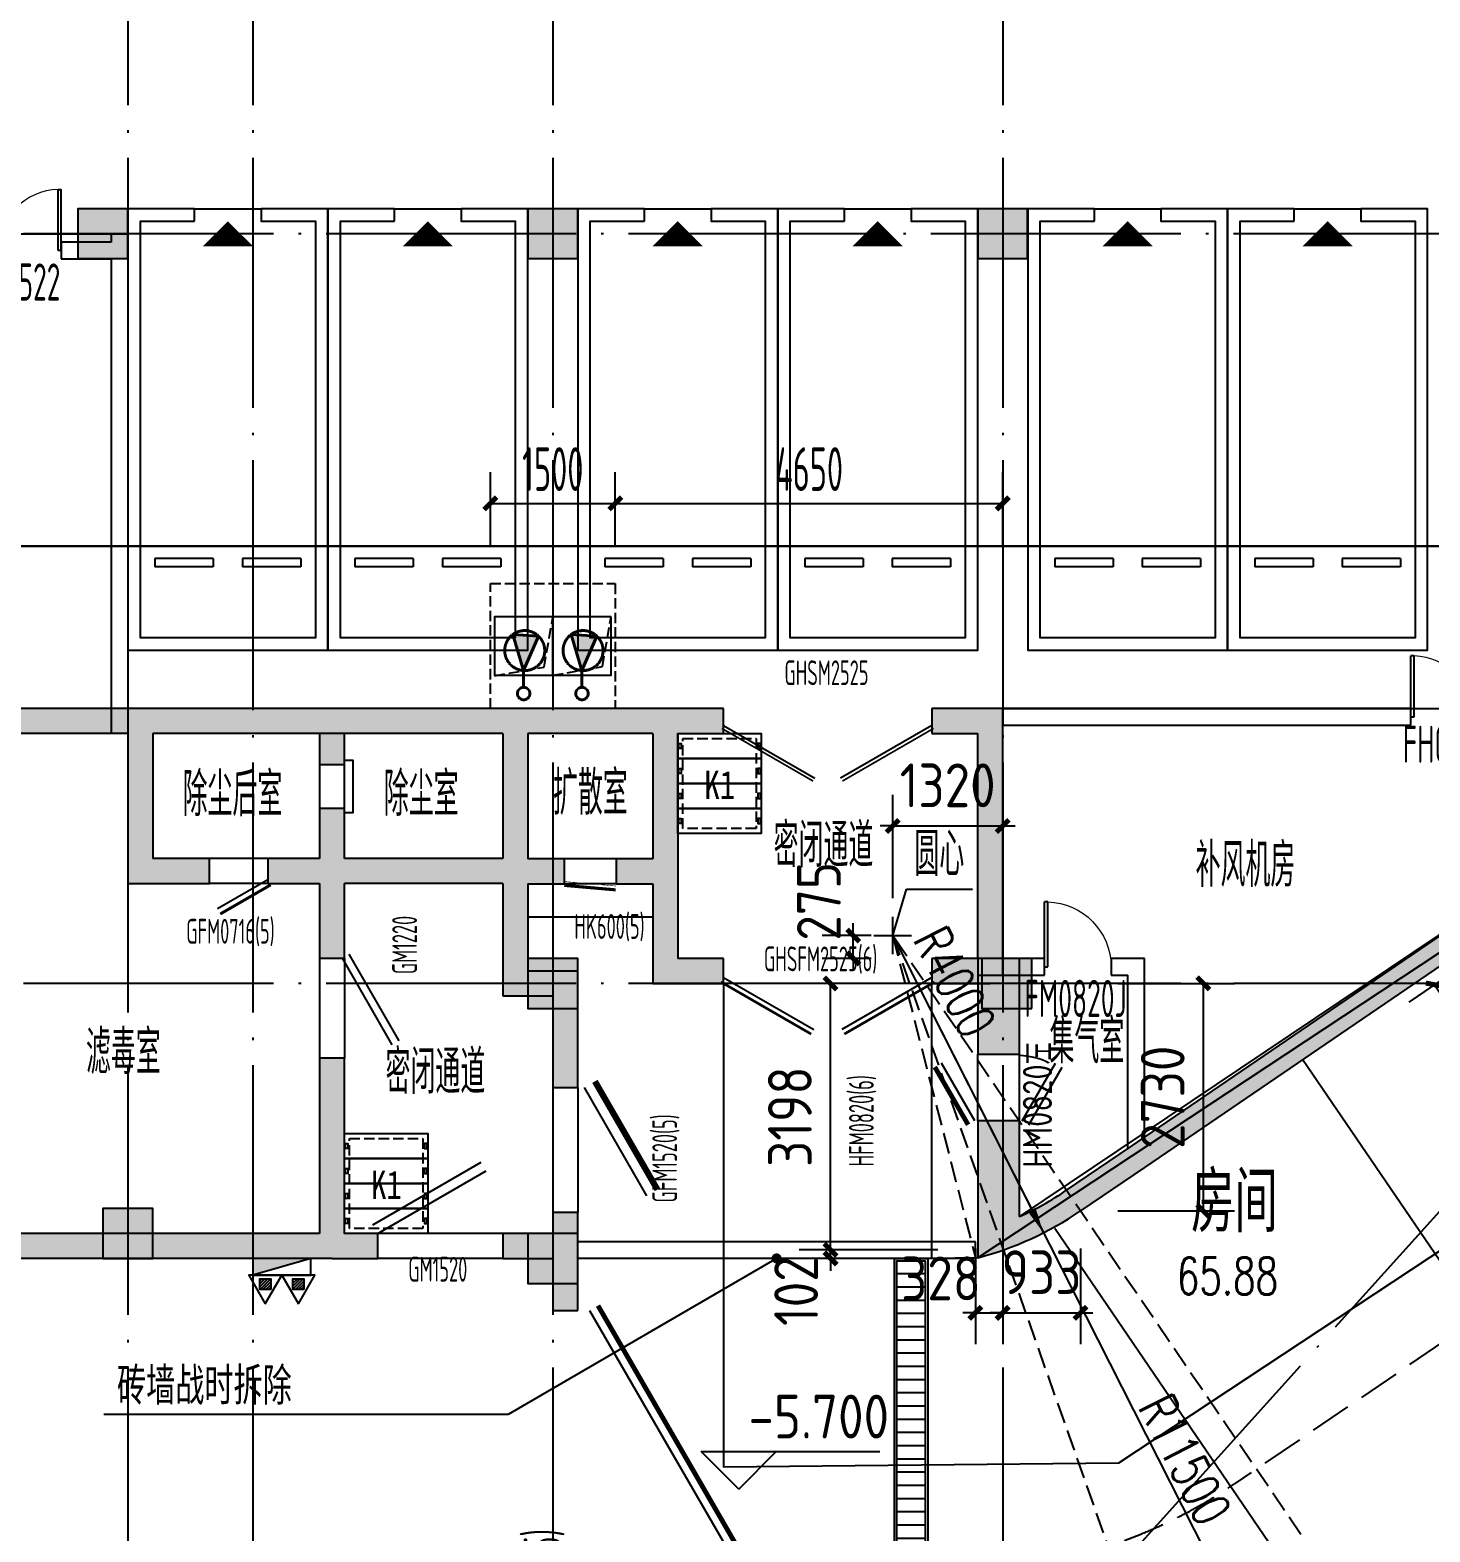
# Model space of a CAD drawing. Extents: x -473190 to 2138458, y -81875 to 2633646.
# Drawn here: x 101978 to 118781, y 88977 to 107005 of the extents above; entities that cross this region are included whole.
import ezdxf

# ---------------------------------------------------------------- set-up
doc = ezdxf.new("R2010")
doc.units = 0
doc.header["$LTSCALE"] = 1000
for name, pattern in [('__DASH', [0.35, 0.25, -0.1]), ('DASH', [0.35, 0.25, -0.1]), ('DOTE', [2.42, 2, -0.2, 0.02, -0.2]), ('排水', [1.1, 1, -0.1])]:
    doc.linetypes.add(name, pattern=pattern)
for name, color, linetype in [('00-停车位', 67, 'Continuous'), ('03小品', 2, 'Continuous'), ('A-COLUMN', 2, 'Continuous'), ('A-ROOM_NAME', 23, 'Continuous'), ('A-WALL', 2, 'Continuous'), ('DIM_ELEV', 3, 'Continuous'), ('DIM_LEAD', 3, 'Continuous'), ('DOOR_FIRE', 4, 'Continuous'), ('DOOR_FIRE_TEXT', 7, 'Continuous'), ('DOTE', 1, 'DOTE'), ('PUB_DIM', 3, 'Continuous'), ('PUB_HATCH', 8, 'Continuous'), ('PUB_TEXT', 7, 'Continuous'), ('RF-JSK', 9, 'Continuous'), ('RF-M', 4, 'Continuous'), ('RF-MBH', 11, 'Continuous'), ('RF-QT', 30, 'Continuous'), ('SPACE', 7, 'Continuous'), ('W-EQUIP_消火栓', 7, 'Continuous'), ('W-EQUIP_灭火器', 7, 'Continuous'), ('WINDOW', 4, 'Continuous'), ('排水', 4, 'Continuous'), ('索引线', 252, 'Continuous'), ('集水坑', 4, 'Continuous'), ('雨棚投影', 147, 'Continuous')]:
    doc.layers.add(name, color=color, linetype=linetype)
doc.layers.add('GPS-污水', color=2, linetype='排水', lineweight=40)
doc.layers.add('RF-WZ', color=110, linetype='Continuous', lineweight=0)
doc.styles.add('8B2_02', font='tssdeng.shx', dxfattribs={"width": 0.6, "bigfont": 'TSSDCHN.shx'})
doc.styles.add('_TCH_DIM', font='SIMPLEX', dxfattribs={"bigfont": 'GBCBIG'})
doc.styles.add('_TCH_DIM_T3', font='tssdeng.shx', dxfattribs={"width": 0.564706, "bigfont": '@@@tssdchn.shx'})
doc.styles.add('_TCH_SPACE', font='SIMPLEX', dxfattribs={"height": 5, "bigfont": 'GBCBIG'})
doc.styles.add('_TCH_WINDOW', font='tssdeng.shx', dxfattribs={"width": 0.8, "height": 3.5, "bigfont": 'tssdchn.shx'})
doc.styles.get("Standard").update_dxf_attribs({"font": 'gbenor.shx', "bigfont": 'gbcbig.shx'})
doc.styles.add('STANDARD_T3', font='gbenor.shx', dxfattribs={"bigfont": 'gbcbig.shx'})
doc.styles.add('TYDG_01', font='', dxfattribs={"width": 0.8})
doc.styles.add('黑体', font='simhei.ttf', dxfattribs={"width": 0.65})
doc.styles.get('TYDG_01').set_extended_font_data('SimSun')
doc.dimstyles.new('_TCH_ARCH&&150', dxfattribs={"dimtxt": 525, "dimasz": 150, "dimexe": 375, "dimexo": 450, "dimgap": 150, "dimtad": 1, "dimdec": 0, "dimzin": 0, "dimdsep": 46, "dimtxsty": '_TCH_DIM_T3', "dimblk": 'ARCHTICK', "dimcen": 0.09, "dimclrt": 7, "dimazin": 2, "dimtfac": 1, "dimtdec": 0, "dimtix": 1, "dimtmove": 2, "dimatfit": 3, "dimfxl": 0, "dimtolj": 1, "dimtzin": 0, "dimarcsym": 0})
doc.dimstyles.new('STANDARD&&150', dxfattribs={"dimtxt": 525, "dimasz": 150, "dimexe": 375, "dimexo": 450, "dimgap": 225, "dimtad": 1, "dimdec": 0, "dimzin": 0, "dimdsep": 46, "dimtxsty": 'STANDARD_T3', "dimblk": 'ARCHTICK', "dimcen": 0.09, "dimadec": 0, "dimazin": 0, "dimtfac": 1, "dimtdec": 0, "dimtix": 1, "dimtmove": 2, "dimatfit": 3, "dimfxl": 0, "dimtolj": 1, "dimtzin": 0, "dimarcsym": 0})

# ---------------------------------------------------------------- blocks, each defined once
blk = doc.blocks.new('车位2400x5300')
at = {"layer": '00-停车位', "color": 251}
for p, q in [((-875, -1000), (-175, -1000)), ((-875, -1100), (-875, -1000)), ((-175, -1100), (-175, -1000)), ((175, -1000), (875, -1000)), ((175, -1100), (175, -1000)), ((875, -1100), (875, -1000)), ((-875, -1100), (-175, -1100)), ((175, -1100), (875, -1100)), ((400, -5300), (-400, -5300))]:
    blk.add_line(p, q, dxfattribs=at)
blk.add_lwpolyline([(400, -5150), (400, -5300), (1200, -5300), (1200, 0), (-1200, 0), (-1200, -5300), (-400, -5300), (-400, -5150), (-1050, -5150), (-1050, -150), (1050, -150), (1050, -5150), (400, -5150)], dxfattribs=at)
blk.add_lwpolyline([(0, -5150, 0, 600, 0), (0, -4850, 600, 600, 0)], format="xyseb", dxfattribs=at)
blk = doc.blocks.new('$SB01_1')
h = blk.add_hatch(color=256)
h.dxf.hatch_style = 1
h.paths.add_polyline_path([(-0.381, -0.323), (0.5, 0), (-0.381, 0.323)])
h.paths.add_polyline_path([(0, 0), (0.002, 0), (0.002, 0.001), (0, 0.001)], flags=24)
h.paths.add_polyline_path([(0, -0.002), (0.003, -0.002), (0.003, -0.001), (0, -0.001)], flags=24)
h.paths.add_polyline_path([(0, -0.003), (0.003, -0.003), (0.003, -0.002), (0, -0.002)], flags=24)
for p, q in [((0.5, 0), (-0.381, 0.323)), ((-0.381, 0.323), (-0.381, -0.323)), ((0.5, 0), (-0.381, -0.323))]:
    blk.add_line(p, q)
blk.add_circle((0, 0), 0.5)
at = {"flags": 1}
for tag, p in [('UNIT', (0, 0)), ('SPEC', (0, -0.002)), ('WHAT', (0, -0.003))]:
    blk.add_attdef(tag, p, '', height=0.001, dxfattribs=at)
blk = doc.blocks.new('人防集水坑')
at = {"layer": 'GPS-污水', "linetype": '排水'}
for p, q in [((307486, 701151), (307284, 701151)), ((307486, 700451), (307284, 700451))]:
    blk.add_line(p, q, dxfattribs=at)
for centre in [(307561, 701151), (307561, 700451)]:
    blk.add_circle(centre, 75, dxfattribs=at)
at = {"layer": '集水坑', "linetype": 'DASH', "ltscale": 0.5}
blk.add_lwpolyline([(306241, 700051), (306241, 701551), (307741, 701551), (307741, 700051)], close=True, dxfattribs=at)
at = {"layer": '集水坑', "linetype": 'Continuous', "ltscale": 0.5}
for points in [[(306641, 701501), (306641, 700801), (307341, 700801), (307341, 701501)], [(306641, 700801), (306641, 700101), (307341, 700101), (307341, 700801)]]:
    blk.add_lwpolyline(points, close=True, dxfattribs=at)
at = {"layer": '集水坑', "linetype": 'DASH', "ltscale": 0.5}
for points in [[(307341, 700801), (307237, 701397), (306641, 701501)], [(307347, 700101), (307243, 700697), (306647, 700801)]]:
    blk.add_lwpolyline(points, dxfattribs=at)
at = {"layer": 'GPS-污水', "linetype": '排水', "xscale": -480.0000000000002, "yscale": 480.0000000000002, "zscale": 480.0000000000002, "rotation": 176.2535374729293}
for p in [(307045, 701164, 0), (307045, 700464, 0)]:
    blk.add_blockref('$SB01_1', p, dxfattribs=at)
blk = doc.blocks.new('_ArchTick')
at = {"color": 0, "linetype": 'ByBlock', "const_width": 0.4}
blk.add_lwpolyline([(-0.5, -0.5), (0.5, 0.5)], dxfattribs=at)
blk = doc.blocks.new('*D5265')
at = {"layer": 'Defpoints', "color": 0, "transparency": 16777216}
for p in [(198484, -85906), (196984, -86868), (198484, -86868)]:
    blk.add_point(p, dxfattribs=at)
at = {"layer": 'PUB_DIM', "color": 0, "lineweight": -2, "transparency": 16777216}
for p, q in [((196984, -86418), (196984, -85531)), ((198484, -86418), (198484, -85531)), ((196984, -85906), (198484, -85906))]:
    blk.add_line(p, q, dxfattribs=at)
at = {"layer": 'PUB_DIM', "color": 0, "lineweight": -2, "transparency": 16777216, "xscale": 150, "yscale": 150, "zscale": 150, "rotation": 180}
blk.add_blockref('_ArchTick', (196984, -85906), dxfattribs=at)
at = {"layer": 'PUB_DIM', "color": 0, "lineweight": -2, "transparency": 16777216, "xscale": 150, "yscale": 150, "zscale": 150}
blk.add_blockref('_ArchTick', (198484, -85906), dxfattribs=at)
at = {"layer": 'PUB_DIM', "color": 7, "transparency": 16777216, "insert": (197734, -85494), "char_height": 525, "attachment_point": 5, "style": '_TCH_DIM_T3'}
blk.add_mtext('\\A1;1500', dxfattribs=at)
blk = doc.blocks.new('*D5266')
at = {"layer": 'Defpoints', "color": 0, "transparency": 16777216}
for p in [(203134, -85906), (198484, -86868), (203134, -86868)]:
    blk.add_point(p, dxfattribs=at)
at = {"layer": 'PUB_DIM', "color": 0, "lineweight": -2, "transparency": 16777216}
for p, q in [((198484, -86418), (198484, -85531)), ((203134, -86418), (203134, -85531)), ((198484, -85906), (203134, -85906))]:
    blk.add_line(p, q, dxfattribs=at)
at = {"layer": 'PUB_DIM', "color": 0, "lineweight": -2, "transparency": 16777216, "xscale": 150, "yscale": 150, "zscale": 150, "rotation": 180}
blk.add_blockref('_ArchTick', (198484, -85906), dxfattribs=at)
at = {"layer": 'PUB_DIM', "color": 0, "lineweight": -2, "transparency": 16777216, "xscale": 150, "yscale": 150, "zscale": 150}
blk.add_blockref('_ArchTick', (203134, -85906), dxfattribs=at)
at = {"layer": 'PUB_DIM', "color": 7, "transparency": 16777216, "insert": (200809, -85494), "char_height": 525, "attachment_point": 5, "style": '_TCH_DIM_T3'}
blk.add_mtext('\\A1;4650', dxfattribs=at)
blk = doc.blocks.new('A$C4F5A101F')
at = {"layer": 'DOTE', "color": 16, "linetype": 'DOTE', "ltscale": 1.5}
for p, q in [((-99489.7, 16373.7), (-99489.7, -213765.2)), ((-88989.7, 16373.7), (-88989.7, -213765.2)), ((-39660.8, -53507.4), (-180399, -53507.4)), ((-39660.8, -62507.4), (-168489.7, -62507.4))]:
    blk.add_line(p, q, dxfattribs=at)
at = {"layer": 'DOTE', "color": 127, "linetype": 'DOTE', "ltscale": 1.5}
for p, q in [((-97989.7, 16373.7), (-97989.7, -213765.2)), ((-94389.7, 16373.7), (-94389.7, -213765.2)), ((-204013.3, -198812), (-71274.2, -51390.3))]:
    blk.add_line(p, q, dxfattribs=at)
blk = doc.blocks.new('A$C2EE74A0F')
for p, q in [((-27507, -27824), (-31731, -21627)), ((-30481, -29852), (-34705, -23655))]:
    blk.add_line(p, q)
at = {"layer": '雨棚投影', "linetype": 'DASH', "lineweight": -3, "ltscale": 2}
blk.add_lwpolyline([(1781, -3324), (-32547, -26721, -0.150689), (-35926, -27764), (-40729, -27764)], format="xyb", dxfattribs=at)
blk = doc.blocks.new('$TwtSys$00000434')
for p, q in [((-0.5, 0.5), (-0.5, -0.5)), ((-0.5, -0.5), (0.5, 0.5)), ((0.5, 0.5), (-0.5, 0.5)), ((0.5, -0.5), (0.5, 0.5)), ((-0.5, -0.5), (0.5, -0.5))]:
    blk.add_line(p, q)
blk.add_solid([(0.5, -0.5), (0.5, 0.5), (-0.5, -0.5)])
blk = doc.blocks.new('$TwtSys$00000546')
h = blk.add_hatch()
h.set_pattern_fill('ANSI31', color=256, scale=200, style=0)
h.set_pattern_definition([(45, (-38543.802, -6670.83), (-17.67767, 17.67767), [])])
h.paths.add_polyline_path([(-65, 174), (65, 174), (65, 44), (-65, 44)])
for points in [[(0, 344), (-198, 0), (198, 0)], [(-65, 174), (65, 174), (65, 44), (-65, 44)]]:
    blk.add_lwpolyline(points, close=True)
blk = doc.blocks.new('RFJSK1')
at = {"layer": 'RF-JSK'}
for p, q in [((220418, 104411), (220418, 104351)), ((221398, 104411), (221398, 104351)), ((220418, 104111), (220418, 104051)), ((221398, 104111), (221398, 104051)), ((220418, 103811), (220418, 103751)), ((221398, 103811), (221398, 103751)), ((220418, 103511), (220418, 103451)), ((221398, 103511), (221398, 103451))]:
    blk.add_line(p, q, dxfattribs=at)
for points in [[(220408, 104531), (221408, 104531), (221408, 103331), (220408, 103331), (220408, 104531)], [(220408, 104411), (220408, 104531), (221408, 104531), (221408, 104411)], [(220408, 104411), (220448, 104411), (220448, 104351), (220408, 104351)], [(221408, 104411), (221368, 104411), (221368, 104351), (221408, 104351)], [(221408, 104351), (221408, 104231), (220408, 104231), (220408, 104351)], [(220408, 104111), (220408, 104231), (221408, 104231), (221408, 104111)], [(220408, 104111), (220448, 104111), (220448, 104051), (220408, 104051)], [(221408, 104051), (221408, 103931), (220408, 103931), (220408, 104051)], [(221408, 104111), (221368, 104111), (221368, 104051), (221408, 104051)], [(220408, 103811), (220408, 103931), (221408, 103931), (221408, 103811)], [(220408, 103811), (220448, 103811), (220448, 103751), (220408, 103751)], [(221408, 103751), (221408, 103631), (220408, 103631), (220408, 103751)], [(221408, 103811), (221368, 103811), (221368, 103751), (221408, 103751)], [(220408, 103511), (220408, 103631), (221408, 103631), (221408, 103511)], [(220408, 103511), (220448, 103511), (220448, 103451), (220408, 103451)], [(221408, 103511), (221368, 103511), (221368, 103451), (221408, 103451)], [(221408, 103451), (221408, 103331), (220408, 103331), (220408, 103451)]]:
    blk.add_lwpolyline(points, dxfattribs=at)
at = {"layer": 'RF-JSK', "linetype": '__DASH', "ltscale": 0.5}
blk.add_lwpolyline([(220468, 104471), (221348, 104471), (221348, 103391), (220468, 103391)], close=True, dxfattribs=at)
at = {"layer": 'RF-JSK', "color": 110, "style": 'TYDG_01', "width": 0.8}
blk.add_text('K1', height=339.9, dxfattribs=at).set_placement((220727, 103744))
blk = doc.blocks.new('$DorLib2D$00000179')
at = {"color": 0}
for p, q in [((-0.54, 0.169), (0.326, 0.669)), ((-0.5, 0.1), (0.366, 0.6))]:
    blk.add_line(p, q, dxfattribs=at)
blk = doc.blocks.new('$DorLib2D$00000191')
at = {"color": 0}
blk.add_line((-0.5, 0.15), (0.366, 0.65), dxfattribs=at)
at = {"color": 0, "const_width": 0.05}
blk.add_lwpolyline([(-0.55, 0.237), (0.316, 0.737)], dxfattribs=at)
blk = doc.blocks.new('$DorLib2D$00000249')
at = {"color": 0}
for points, const_width in [([(-0.504, 0.274), (0.492, 0.361)], 0.06), ([(0.207, 0.262), (0.496, 0.287)], 0.01), ([(-0.5, 0.2), (-0.254, 0.221)], 0.01), ([(-0.156, 0.23), (0.13, 0.255)], 0.01)]:
    blk.add_lwpolyline(points, dxfattribs=dict(at, const_width=const_width))
blk = doc.blocks.new('$DorLib2D$00000002')
for p, q in [((-0.5, 0), (-0.5, 0.4875)), ((-0.475, 0.4875), (-0.5, 0.4875)), ((-0.475, 0), (-0.475, 0.4875)), ((0.475, 0), (0.475, 0.4875)), ((0.475, 0.4875), (0.5, 0.4875)), ((0.5, 0), (0.5, 0.4875)), ((-0.5, 0), (-0.475, 0)), ((0.5, 0), (0.475, 0))]:
    blk.add_line(p, q)
at = {"lineweight": 13}
for centre, start, end in [((-0.4875, 0), 0, 88.53072), ((0.4875, 0), 91.46928, 180)]:
    blk.add_arc(centre, 0.4875, start, end, dxfattribs=at)
blk = doc.blocks.new('$DorLib2D$00000001')
for p, q in [((0.45, 0.975), (0.5, 0.975)), ((0.45, 0), (0.45, 0.975)), ((0.5, 0), (0.5, 0.975)), ((0.5, 0), (0.45, 0))]:
    blk.add_line(p, q)
at = {"lineweight": 13}
blk.add_arc((0.475, 0), 0.975, 91.4693, 180, dxfattribs=at)
blk = doc.blocks.new('$DorLib2D$00000212')
at = {"color": 0}
for p, q in [((-0.5, 0.0417), (-0.067, 0.2917)), ((0.5, 0.0417), (0.067, 0.2917))]:
    blk.add_line(p, q, dxfattribs=at)
at = {"color": 0, "const_width": 0.00833}
for points in [[(-0.5083, 0.0561), (-0.0753, 0.3061)], [(0.5083, 0.0561), (0.0753, 0.3061)]]:
    blk.add_lwpolyline(points, dxfattribs=at)
blk = doc.blocks.new('$DorLib2D$00000207')
at = {"color": 0}
for p, q in [((-0.5, 0.0313), (-0.067, 0.2813)), ((0.5, 0.0313), (0.067, 0.2813))]:
    blk.add_line(p, q, dxfattribs=at)
at = {"color": 0, "const_width": 0.0125}
for points in [[(-0.5125, 0.0529), (-0.0795, 0.3029)], [(0.5125, 0.0529), (0.0795, 0.3029)]]:
    blk.add_lwpolyline(points, dxfattribs=at)
blk = doc.blocks.new('$DorLib2D$00000209')
at = {"color": 0}
for p, q in [((-0.5, 0.0208), (-0.0618, 0.2739)), ((0.5, 0.0208), (0.0618, 0.2739))]:
    blk.add_line(p, q, dxfattribs=at)
at = {"color": 0, "const_width": 0.00833}
for points in [[(-0.5083, 0.0353), (-0.0701, 0.2883)], [(0.5083, 0.0353), (0.0701, 0.2883)]]:
    blk.add_lwpolyline(points, dxfattribs=at)
blk = doc.blocks.new('$DorLib2D$00000196')
at = {"color": 0}
for p, q in [((-0.5, 0.357), (0.366, 0.857)), ((-0.5, -0.357), (0.366, -0.857)), ((-0.557, -0.456), (0.309, -0.956))]:
    blk.add_line(p, q, dxfattribs=at)
at = {"color": 0, "const_width": 0.0714}
blk.add_lwpolyline([(-0.557, 0.456), (0.309, 0.956)], dxfattribs=at)
blk = doc.blocks.new('rfk')
at = {"layer": 'PUB_HATCH'}
for points in [[(514898.2, -719660.2), (514898.2, -719460.2), (512048.2, -719460.2), (511948.2, -719612.7), (512048.2, -719760.2), (514748.2, -719760.2)], [(519398.2, -719660.2), (519398.2, -719460.2), (514898.2, -719460.2), (514898.2, -719660.2), (515048.2, -719760.2), (519248.2, -719760.2)], [(521198.2, -719660.2), (521198.2, -719460.2), (519398.2, -719460.2), (519398.2, -719660.2), (519548.2, -719760.2), (521048.2, -719760.2)], [(521348.2, -719760.2), (521898.2, -719760.2), (521898.2, -719460.2), (521198.2, -719460.2), (521198.2, -719660.2)], [(525248.2, -719460.2), (524398.2, -719460.2), (524398.2, -719760.2), (524948.2, -719760.2)], [(525098.2, -722560.2), (525248.2, -722460.2), (525248.2, -719460.2), (524948.2, -719760.2), (524948.2, -722460.2)], [(514898.2, -719660.2), (514748.2, -719760.2), (514748.2, -721560.2), (515048.2, -721260.2), (515048.2, -719760.2)], [(519398.2, -719660.2), (519248.2, -719760.2), (519248.2, -721260.2), (519398.2, -721411.5), (519548.2, -721262.7), (519548.2, -719760.2)], [(521198.2, -719660.2), (521048.2, -719760.2), (521048.2, -721262.7), (521148.2, -721412.7), (521348.2, -721412.7), (521348.2, -719760.2)], [(517048.2, -719760.2), (517048.2, -720130.2), (517348.2, -720130.2), (517348.2, -719760.2)], [(517348.2, -721260.2), (517348.2, -720660.2), (517048.2, -720660.2), (517048.2, -721260.2), (517198.2, -721410.2)], [(514748.2, -721560.2), (515728.2, -721560.2), (515728.2, -721260.2), (515048.2, -721260.2)], [(517048.2, -721260.2), (516428.2, -721260.2), (516428.2, -721560.2), (517048.2, -721560.2), (517198.2, -721410.2)], [(519398.2, -721411.5), (519248.2, -721260.2), (517348.2, -721260.2), (517198.2, -721410.2), (517348.2, -721560.2), (519248.2, -721560.2)], [(519548.2, -721562.7), (519988.2, -721562.7), (519988.2, -721262.7), (519548.2, -721262.7), (519398.2, -721411.5)], [(521048.2, -721262.7), (520608.2, -721262.7), (520608.2, -721562.7), (521048.2, -721562.7), (521148.2, -721412.7)], [(531948.2, -721559.7), (531779.2, -721311.8), (526779.2, -724719.7), (526948.2, -724967.6)], [(517048.2, -721560.2), (517048.2, -722457.5), (517348.2, -722457.5), (517348.2, -721560.2), (517198.2, -721410.2)], [(519398.2, -721411.5), (519248.2, -721560.2), (519248.2, -722910.2), (519548.2, -722610.2), (519548.2, -721562.7)], [(521148.2, -721412.7), (521048.2, -721562.7), (521048.2, -722760.2), (521348.2, -722460.2), (521348.2, -721412.7)], [(521048.2, -722760.2), (521898.2, -722760.2), (521898.2, -722460.2), (521348.2, -722460.2)], [(524948.2, -722460.2), (524398.2, -722460.2), (524398.2, -722760.2), (525098.2, -722760.2), (525098.2, -722560.2)], [(524948.2, -722460.2), (524948.2, -723610.2), (525448.2, -723610.2), (525448.2, -722460.2)], [(524948.2, -722760.2), (525248.2, -722460.2), (525098.2, -722560.2), (525098.2, -722760.2)], [(525248.2, -722660.2), (525248.2, -722460.2), (524948.2, -722760.2), (524948.2, -722660.2)], [(519548.2, -722610.2), (519248.2, -722910.2), (519848.2, -722910.2), (520148.2, -722610.2)], [(519848.2, -722910.2), (519848.2, -724010.2), (520148.2, -724010.2), (520148.2, -722610.2)], [(517348.2, -725760.2), (517348.2, -723657.5), (517048.2, -723657.5), (517048.2, -725760.2), (517198.2, -725860.2)], [(525448.2, -725558.5), (525448.2, -724410.2), (524948.2, -724410.2), (524948.2, -726052.9)], [(526948.2, -724967.6), (526779.2, -724719.7), (526011.8, -725242.7), (526180.8, -725490.6)], [(525448.2, -725558.5), (524948.2, -726052.9, 0.0852886), (526180.7, -725490.5), (526011.7, -725242.6, -0.0437339)], [(520148.2, -725910.2), (520148.2, -725510.2), (519848.2, -725510.2), (519848.2, -725760.2), (519948.2, -725910.2)], [(517198.2, -725860.2), (517048.2, -725760.2), (512048.2, -725760.2), (511748.2, -726060.2), (517198.2, -726060.2)], [(517198.2, -726060.2), (517748.2, -726060.2), (517748.2, -725760.2), (517348.2, -725760.2), (517198.2, -725860.2)], [(519848.2, -725760.2), (519248.2, -725760.2), (519248.2, -726060.2), (519848.2, -726060.2), (519948.2, -725910.2)], [(519848.2, -726060.2), (519848.2, -726685.2), (520148.2, -726685.2), (520148.2, -725910.2), (519948.2, -725910.2)]]:
    blk.add_hatch(color=256, dxfattribs=at).paths.add_polyline_path(points)
for points in [[(502673.2, -713760.2), (514748.2, -713760.2), (514748.2, -719460.2), (512048.2, -719460.2), (512048.2, -718760.2), (507098.6, -718760.2), (507098.2, -716335.2), (502648.2, -716335.2), (502673.2, -713760.2)], [(521898.2, -722760.2), (521898.2, -726060.2), (521898.2, -728560.2), (526640.5, -728514.9), (540031.6, -719665.6), (538339.2, -717203.7), (524948.2, -726052.9), (524398.7, -726060.2), (524398.7, -722760.2)], [(525248.2, -719460.2), (531948.2, -719460.2), (531948.2, -721196.6), (525448.2, -725558.5), (525448.2, -722460.2), (525248.2, -722460.2), (525248.2, -719460.2)]]:
    blk.add_lwpolyline(points)
at = {"layer": 'A-WALL'}
for p, q in [((514548.2, -713860.2), (513948.2, -713860.2)), ((513948.2, -713860.2), (513948.2, -714060.2)), ((514548.2, -713760.2), (514548.2, -713860.2)), ((514748.2, -713760.2), (514548.2, -713760.2)), ((514748.2, -713760.2), (514748.2, -713860.2)), ((514748.2, -713860.2), (514748.2, -719760.2)), ((513948.2, -714060.2), (514548.2, -714060.2)), ((514548.2, -714060.2), (514548.2, -719760.2)), ((530148.2, -719460.2), (525248.2, -719460.2)), ((525248.2, -719460.2), (525248.2, -719660.2)), ((530148.2, -719660.2), (530148.2, -719460.2)), ((525248.2, -719660.2), (530148.2, -719660.2)), ((514748.2, -719760.2), (514548.2, -719760.2)), ((525748.2, -722460.2), (525248.2, -722460.2)), ((525748.2, -722660.2), (525748.2, -722460.2)), ((526948.2, -722460.2), (526548.2, -722460.2)), ((526548.2, -722460.2), (526548.2, -722660.2)), ((526948.2, -724604.5), (526948.2, -722460.2)), ((525248.2, -722660.2), (525748.2, -722660.2)), ((526548.2, -722660.2), (526748.2, -722660.2)), ((526748.2, -724740.9), (526748.2, -722660.2))]:
    blk.add_line(p, q, dxfattribs=at)
at = {"layer": 'RF-M'}
for p, q in [((516428.2, -721260.2), (515728.2, -721260.2)), ((520608.2, -721262.7), (519988.2, -721262.7)), ((516428.2, -721560.2), (515728.2, -721560.2)), ((520608.2, -721562.7), (519988.2, -721562.7)), ((519548.2, -721960.2), (521048.2, -721960.2)), ((517048.2, -722457.5), (517048.2, -723657.5)), ((517348.2, -722457.5), (517348.2, -723657.5)), ((524948.2, -724410.2), (524948.2, -723610.2)), ((525448.2, -724410.2), (525448.2, -723610.2)), ((519848.2, -724010.2), (519848.2, -725510.2)), ((520148.2, -724010.2), (520148.2, -725510.2)), ((519248.2, -725760.2), (517748.2, -725760.2)), ((519248.2, -726060.2), (517748.2, -726060.2))]:
    blk.add_line(p, q, dxfattribs=at)
at = {"layer": 'RF-QT'}
for p, q in [((514898.2, -719460.2), (512048.2, -719460.2)), ((519398.2, -719460.2), (514898.2, -719460.2)), ((521198.2, -719460.2), (519398.2, -719460.2)), ((521898.2, -719460.2), (521198.2, -719460.2)), ((521898.2, -719760.2), (521898.2, -719460.2)), ((525248.2, -719460.2), (524398.2, -719460.2)), ((524398.2, -719460.2), (524398.2, -719760.2)), ((525248.2, -722460.2), (525248.2, -719460.2)), ((514748.2, -719760.2), (512048.2, -719760.2)), ((514748.2, -719760.2), (514748.2, -721560.2)), ((515048.2, -719760.2), (515048.2, -721260.2)), ((519248.2, -719760.2), (515048.2, -719760.2)), ((517048.2, -719760.2), (517048.2, -720130.2)), ((517348.2, -719760.2), (517048.2, -719760.2)), ((517348.2, -720130.2), (517348.2, -719760.2)), ((519248.2, -719760.2), (519248.2, -721260.2)), ((519548.2, -719760.2), (519548.2, -721262.7)), ((521048.2, -719760.2), (519548.2, -719760.2)), ((521048.2, -719760.2), (521048.2, -721262.7)), ((521348.2, -719760.2), (521348.2, -721412.7)), ((521348.2, -719760.2), (521898.2, -719760.2)), ((524398.2, -719760.2), (524948.2, -719760.2)), ((524948.2, -722460.2), (524948.2, -719760.2)), ((517048.2, -720130.2), (517348.2, -720130.2)), ((517348.2, -720660.2), (517048.2, -720660.2)), ((517048.2, -720660.2), (517048.2, -721260.2)), ((517348.2, -721260.2), (517348.2, -720660.2)), ((515728.2, -721260.2), (515048.2, -721260.2)), ((515728.2, -721560.2), (515728.2, -721260.2)), ((517048.2, -721260.2), (516428.2, -721260.2)), ((516428.2, -721260.2), (516428.2, -721560.2)), ((519248.2, -721260.2), (517348.2, -721260.2)), ((519988.2, -721262.7), (519548.2, -721262.7)), ((519988.2, -721562.7), (519988.2, -721262.7)), ((521048.2, -721262.7), (520608.2, -721262.7)), ((520608.2, -721262.7), (520608.2, -721562.7)), ((531779.2, -721311.8), (526779.2, -724719.7)), ((521348.2, -721412.7), (521348.2, -722460.2)), ((514748.2, -721560.2), (515728.2, -721560.2)), ((516428.2, -721560.2), (517048.2, -721560.2)), ((517048.2, -721560.2), (517048.2, -722457.5)), ((517348.2, -722457.5), (517348.2, -721560.2)), ((519248.2, -721560.2), (517348.2, -721560.2)), ((519248.2, -721560.2), (519248.2, -722910.2)), ((519548.2, -721562.7), (519548.2, -722610.2)), ((519548.2, -721562.7), (519988.2, -721562.7)), ((520608.2, -721562.7), (521048.2, -721562.7)), ((521048.2, -721562.7), (521048.2, -722760.2)), ((531948.2, -721559.7), (526948.2, -724967.6)), ((517048.2, -722457.5), (517348.2, -722457.5)), ((521898.2, -722460.2), (521348.2, -722460.2)), ((521898.2, -722760.2), (521898.2, -722460.2)), ((524948.2, -722460.2), (524398.2, -722460.2)), ((524398.2, -722460.2), (524398.2, -722760.2)), ((524948.2, -722460.2), (524948.2, -723610.2)), ((525448.2, -722460.2), (524948.2, -722460.2)), ((525248.2, -722460.2), (525248.2, -722460.2)), ((525248.2, -722660.2), (525248.2, -722460.2)), ((525448.2, -723610.2), (525448.2, -722460.2)), ((519548.2, -722610.2), (520148.2, -722610.2)), ((520148.2, -724010.2), (520148.2, -722610.2)), ((524948.2, -722660.2), (524948.2, -722760.2)), ((524948.2, -722660.2), (525248.2, -722660.2)), ((519248.2, -722910.2), (519848.2, -722910.2)), ((519848.2, -722910.2), (519848.2, -724010.2)), ((521048.2, -722760.2), (521898.2, -722760.2)), ((524398.2, -722760.2), (525098.2, -722760.2)), ((524948.2, -722760.2), (525098.2, -722760.2)), ((524948.2, -723610.2), (525448.2, -723610.2)), ((517348.2, -723657.5), (517048.2, -723657.5)), ((517048.2, -723657.5), (517048.2, -725760.2)), ((517348.2, -725760.2), (517348.2, -723657.5)), ((519848.2, -724010.2), (520148.2, -724010.2)), ((525448.2, -724410.2), (524948.2, -724410.2)), ((524948.2, -724410.2), (524948.2, -726052.9)), ((525448.2, -725558.5), (525448.2, -724410.2)), ((526779.2, -724719.7), (526011.8, -725242.7)), ((526948.2, -724967.6), (526180.8, -725490.6)), ((520148.2, -725510.2), (519848.2, -725510.2)), ((519848.2, -725510.2), (519848.2, -725760.2)), ((520148.2, -725910.2), (520148.2, -725510.2)), ((517048.2, -725760.2), (512048.2, -725760.2)), ((517748.2, -725760.2), (517348.2, -725760.2)), ((517748.2, -726060.2), (517748.2, -725760.2)), ((519848.2, -725760.2), (519248.2, -725760.2)), ((519248.2, -725760.2), (519248.2, -726060.2)), ((520148.2, -726685.2), (520148.2, -725910.2)), ((517198.2, -726060.2), (511748.2, -726060.2)), ((517198.2, -726060.2), (517748.2, -726060.2)), ((519248.2, -726060.2), (519848.2, -726060.2)), ((519848.2, -726060.2), (519848.2, -726685.2)), ((519848.2, -726685.2), (520148.2, -726685.2))]:
    blk.add_line(p, q, dxfattribs=at)
for radius, start in [(3700, 294.2607), (4000, 284.77788)]:
    blk.add_arc((523927.9, -722185.2), radius, start, 304.27739, dxfattribs=at)
at = {"layer": 'WINDOW', "color": 0}
for p, q in [((517048.2, -720130.2), (517048.2, -720660.2)), ((517348.2, -720660.2), (517348.2, -720130.2))]:
    blk.add_line(p, q, dxfattribs=at)
at = {"layer": 'WINDOW'}
blk.add_lwpolyline([(517348.2, -720080.2), (517448.2, -720080.2), (517448.2, -720710.2), (517348.2, -720710.2), (517348.2, -720130.2)], dxfattribs=at)
at = {"layer": 'DOOR_FIRE'}
ref = blk.add_blockref('$DorLib2D$00000002', (513198.2, -713960.2), dxfattribs=dict(at, xscale=-1500, yscale=-1500, zscale=200, rotation=180))
ref.add_attrib('A', 'FHGMJ1522', (512350.1, -714563.3), dxfattribs={"layer": 'DOOR_FIRE_TEXT', "height": 446.25, "style": '_TCH_WINDOW', "width": 0.564706})
ref = blk.add_blockref('$DorLib2D$00000002', (530898.2, -719560.2), dxfattribs=dict(at, xscale=-1500, yscale=-1500, zscale=200, rotation=180))
ref.add_attrib('A', 'FHGMJ1522', (530050.1, -720111.5), dxfattribs={"layer": 'DOOR_FIRE_TEXT', "height": 446.25, "style": '_TCH_WINDOW', "width": 0.564706})
ref = blk.add_blockref('$DorLib2D$00000001', (526148.2, -722560.2), dxfattribs=dict(at, xscale=800, yscale=-800, zscale=200, rotation=180))
ref.add_attrib('A', 'FM0820J', (525508.5, -723163.3), dxfattribs={"layer": 'DOOR_FIRE_TEXT', "height": 446.25, "style": '_TCH_WINDOW', "width": 0.564706})
at = {"layer": 'RF-JSK', "linetype": 'ByBlock'}
for p in [(300940, -824290.8), (296940, -829090.8)]:
    blk.add_blockref('RFJSK1', p, dxfattribs=at)
at = {"layer": 'RF-M'}
ref = blk.add_blockref('$DorLib2D$00000209', (523148.2, -719610.2), dxfattribs=dict(at, xscale=-2500, yscale=2500, zscale=300, rotation=180.0000000000377))
ref.add_attrib('A', 'GHSM2525', (522628, -719179.1), dxfattribs={"layer": 'RF-MBH', "height": 297.5, "style": '_TCH_WINDOW', "width": 0.564706})
ref = blk.add_blockref('$DorLib2D$00000191', (516078.2, -721410.2), dxfattribs=dict(at, xscale=700, yscale=700, zscale=300, rotation=180))
ref.add_attrib('A', 'GFM0716(5)', (515448.2, -722282.5), dxfattribs={"layer": 'RF-MBH', "height": 297.5, "style": '_TCH_WINDOW', "width": 0.564706})
ref = blk.add_blockref('$DorLib2D$00000249', (520298.2, -721412.7), dxfattribs=dict(at, xscale=-620, yscale=620, zscale=300, rotation=180))
ref.add_attrib('A', 'HK600(5)', (520107, -722224.7), dxfattribs={"layer": 'RF-MBH', "height": 297.5, "style": '_TCH_WINDOW', "width": 0.564706})
ref = blk.add_blockref('$DorLib2D$00000179', (517198.2, -723057.5), dxfattribs=dict(at, xscale=1200, yscale=1200, zscale=300, rotation=270))
ref.add_attrib('A', 'GM1220', (518218.5, -722649.4), dxfattribs={"layer": 'RF-MBH', "height": 297.5, "rotation": 90, "style": '_TCH_WINDOW', "width": 0.564706})
ref = blk.add_blockref('$DorLib2D$00000207', (523148.2, -722610.2), dxfattribs=dict(at, xscale=-2500, yscale=2500, zscale=300, rotation=180))
ref.add_attrib('A', 'GHSFM2525(6)', (522382.5, -722613.5), dxfattribs={"layer": 'RF-MBH', "height": 297.5, "style": '_TCH_WINDOW', "width": 0.564706})
ref = blk.add_blockref('$DorLib2D$00000196', (525198.2, -724010.2), dxfattribs=dict(at, xscale=800, yscale=800, zscale=500, rotation=90))
ref.add_attrib('A', 'HFM0820(6)', (523700.3, -724956.3), dxfattribs={"layer": 'RF-MBH', "height": 297.5, "rotation": 90, "style": '_TCH_WINDOW', "width": 0.564706})
ref = blk.add_blockref('$DorLib2D$00000191', (519998.2, -724760.2), dxfattribs=dict(at, xscale=1500, yscale=1500, zscale=300, rotation=270))
ref.add_attrib('A', 'GFM1520(5)', (521339.9, -725390.2), dxfattribs={"layer": 'RF-MBH', "height": 297.5, "rotation": 90, "style": '_TCH_WINDOW', "width": 0.564706})
ref = blk.add_blockref('$DorLib2D$00000179', (518498.2, -725910.2), dxfattribs=dict(at, xscale=-1500, yscale=-1500, zscale=300, rotation=179.9999999907381))
ref.add_attrib('A', 'GM1520', (518113.7, -726338.9), dxfattribs={"layer": 'RF-MBH', "height": 297.5, "rotation": 360, "style": '_TCH_WINDOW', "width": 0.564706})
ref = blk.add_blockref('$DorLib2D$00000212', (519998.2, -730185.2), dxfattribs=dict(at, xscale=-7000, yscale=7000, zscale=300, rotation=270))
ref.add_attrib('A', 'GHSFM7022(5)', (519944.6, -731333.8), dxfattribs={"layer": 'RF-MBH', "height": 446.25, "rotation": 90, "style": '_TCH_WINDOW', "width": 0.564706})
at = {"layer": 'RF-M', "color": 11, "style": '_TCH_WINDOW', "width": 0.8}
blk.add_text('HM0820左', height=350, rotation=90, dxfattribs=at).set_placement((525840.7, -724972.4))
at = {"layer": 'RF-WZ', "style": '8B2_02', "width": 0.6}
for s, p in [('除尘后室', (515404.5, -720752.1)), ('除尘室', (517819.7, -720749)), ('扩散室', (519850.4, -720734.8)), ('密闭通道', (522498.4, -721364.7, -150)), ('滤毒室', (514244.5, -723847.5)), ('集气室', (525809.7, -723718.8)), ('密闭通道', (517840.7, -724085.3))]:
    blk.add_text(s, height=525, dxfattribs=at).set_placement(p)
at = {"layer": 'SPACE', "style": '_TCH_SPACE'}
blk.add_text('房间', height=723.4, dxfattribs=at).set_placement((527509.8, -725746))
at = {"layer": 'SPACE', "style": '_TCH_SPACE', "width": 0.705882}
blk.add_text('65.88', height=446.25, dxfattribs=at).set_placement((527338.6, -726494.1))
blk = doc.blocks.new('_FZH')
blk.add_lwpolyline([(-0.5, -0.5), (0.5, -0.5), (0.5, 0.5), (-0.5, 0.5)], close=True)
at = {"layer": 'PUB_HATCH'}
blk.add_solid([(-0.5, -0.5), (0.5, -0.5), (-0.5, 0.5), (0.5, 0.5)], dxfattribs=at)
blk = doc.blocks.new('zzzzzzzzzzzzzzzz')
at = {"layer": 'A-COLUMN', "xscale": 600, "yscale": 600, "zscale": 600, "rotation": 90}
for p in [(84941, -225510), (90341, -225510), (95741, -225510), (90341, -234510), (95791, -234510), (85241, -237510), (90341, -237810)]:
    blk.add_blockref('_FZH', p, dxfattribs=at)
blk = doc.blocks.new('*D3552')
at = {"layer": 'Defpoints', "color": 0, "transparency": 16777216}
for p in [(111586, 92363), (113324, 92363), (113324, 92261)]:
    blk.add_point(p, dxfattribs=at)
at = {"layer": 'PUB_DIM', "color": 0, "lineweight": -2, "transparency": 16777216}
for p, q in [((111586, 92363), (111586, 92513)), ((112874, 92363), (111211, 92363)), ((111586, 92261), (111586, 92363)), ((112874, 92261), (111211, 92261)), ((111586, 92261), (111586, 92111))]:
    blk.add_line(p, q, dxfattribs=at)
at = {"layer": 'PUB_DIM', "color": 0, "lineweight": -2, "transparency": 16777216, "xscale": 150, "yscale": 150, "zscale": 150}
for p, rotation in [((111586, 92363), 270), ((111586, 92261), 90)]:
    blk.add_blockref('_ArchTick', p, dxfattribs=dict(at, rotation=rotation))
at = {"layer": 'PUB_DIM', "color": 0, "transparency": 16777216, "insert": (111173, 91868), "char_height": 525, "attachment_point": 5, "rotation": 90, "style": 'STANDARD_T3'}
blk.add_mtext('\\A1;102', dxfattribs=at)
blk = doc.blocks.new('*D3553')
at = {"layer": 'Defpoints', "color": 0, "transparency": 16777216}
for p in [(111586, 95561), (113324, 95561), (113324, 92363)]:
    blk.add_point(p, dxfattribs=at)
at = {"layer": 'PUB_DIM', "color": 0, "lineweight": -2, "transparency": 16777216}
for p, q in [((112874, 95561), (111211, 95561)), ((111586, 92363), (111586, 95561)), ((112874, 92363), (111211, 92363))]:
    blk.add_line(p, q, dxfattribs=at)
at = {"layer": 'PUB_DIM', "color": 0, "lineweight": -2, "transparency": 16777216, "xscale": 150, "yscale": 150, "zscale": 150}
for p, rotation in [((111586, 95561), 90), ((111586, 92363), 270)]:
    blk.add_blockref('_ArchTick', p, dxfattribs=dict(at, rotation=rotation))
at = {"layer": 'PUB_DIM', "color": 0, "transparency": 16777216, "insert": (111098, 93962), "char_height": 525, "attachment_point": 5, "rotation": 90, "style": 'STANDARD_T3'}
blk.add_mtext('\\A1;3198', dxfattribs=at)
blk = doc.blocks.new('*D3554')
at = {"layer": 'Defpoints', "color": 0, "transparency": 16777216}
for p in [(114585, 95561), (116061, 95561), (114585, 92830)]:
    blk.add_point(p, dxfattribs=at)
at = {"layer": 'PUB_DIM', "color": 0, "lineweight": -2, "transparency": 16777216}
for p, q in [((115035, 95561), (116436, 95561)), ((116061, 92830), (116061, 95561)), ((115035, 92830), (116436, 92830))]:
    blk.add_line(p, q, dxfattribs=at)
at = {"layer": 'PUB_DIM', "color": 0, "lineweight": -2, "transparency": 16777216, "xscale": 150, "yscale": 150, "zscale": 150}
for p, rotation in [((116061, 95561), 90), ((116061, 92830), 270)]:
    blk.add_blockref('_ArchTick', p, dxfattribs=dict(at, rotation=rotation))
at = {"layer": 'PUB_DIM', "color": 0, "transparency": 16777216, "insert": (115573, 94195), "char_height": 525, "attachment_point": 5, "rotation": 90, "style": 'STANDARD_T3'}
blk.add_mtext('\\A1;2730', dxfattribs=at)
blk = doc.blocks.new('*D3555')
at = {"layer": 'Defpoints', "color": 0, "transparency": 16777216}
for p in [(113652, 92830), (114585, 92830), (114585, 91607)]:
    blk.add_point(p, dxfattribs=at)
at = {"layer": 'PUB_DIM', "color": 0, "lineweight": -2, "transparency": 16777216}
for p, q in [((113652, 92380), (113652, 91232)), ((114585, 92380), (114585, 91232)), ((113652, 91607), (113502, 91607)), ((113652, 91607), (114585, 91607)), ((114585, 91607), (114735, 91607))]:
    blk.add_line(p, q, dxfattribs=at)
at = {"layer": 'PUB_DIM', "color": 0, "lineweight": -2, "transparency": 16777216, "xscale": 150, "yscale": 150, "zscale": 150}
blk.add_blockref('_ArchTick', (113652, 91607), dxfattribs=at)
at = {"layer": 'PUB_DIM', "color": 0, "lineweight": -2, "transparency": 16777216, "xscale": 150, "yscale": 150, "zscale": 150, "rotation": 180}
blk.add_blockref('_ArchTick', (114585, 91607), dxfattribs=at)
at = {"layer": 'PUB_DIM', "color": 0, "transparency": 16777216, "insert": (114119, 92095), "char_height": 525, "attachment_point": 5, "style": 'STANDARD_T3'}
blk.add_mtext('\\A1;933', dxfattribs=at)
blk = doc.blocks.new('*D3556')
at = {"layer": 'Defpoints', "color": 0, "transparency": 16777216}
for p in [(113324, 92830), (113652, 92830), (113652, 91607)]:
    blk.add_point(p, dxfattribs=at)
at = {"layer": 'PUB_DIM', "color": 0, "lineweight": -2, "transparency": 16777216}
for p, q in [((113324, 92380), (113324, 91232)), ((113652, 92380), (113652, 91232)), ((113324, 91607), (113174, 91607)), ((113324, 91607), (113652, 91607)), ((113652, 91607), (113802, 91607))]:
    blk.add_line(p, q, dxfattribs=at)
at = {"layer": 'PUB_DIM', "color": 0, "lineweight": -2, "transparency": 16777216, "xscale": 150, "yscale": 150, "zscale": 150}
blk.add_blockref('_ArchTick', (113324, 91607), dxfattribs=at)
at = {"layer": 'PUB_DIM', "color": 0, "lineweight": -2, "transparency": 16777216, "xscale": 150, "yscale": 150, "zscale": 150, "rotation": 180}
blk.add_blockref('_ArchTick', (113652, 91607), dxfattribs=at)
at = {"layer": 'PUB_DIM', "color": 0, "transparency": 16777216, "insert": (112912, 92020), "char_height": 525, "attachment_point": 5, "style": 'STANDARD_T3'}
blk.add_mtext('\\A1;328', dxfattribs=at)
blk = doc.blocks.new('*D3561')
at = {"layer": 'Defpoints', "color": 0, "transparency": 16777216}
for p in [(111859, 96136), (112523, 96136), (112523, 95861)]:
    blk.add_point(p, dxfattribs=at)
at = {"layer": 'PUB_DIM', "color": 0, "lineweight": -2, "transparency": 16777216}
for p, q in [((111859, 96136), (111859, 96286)), ((112073, 96136), (111484, 96136)), ((111859, 95861), (111859, 96136)), ((112073, 95861), (111484, 95861)), ((111859, 95861), (111859, 95711))]:
    blk.add_line(p, q, dxfattribs=at)
at = {"layer": 'PUB_DIM', "color": 0, "lineweight": -2, "transparency": 16777216, "xscale": 150, "yscale": 150, "zscale": 150}
for p, rotation in [((111859, 96136), 270), ((111859, 95861), 90)]:
    blk.add_blockref('_ArchTick', p, dxfattribs=dict(at, rotation=rotation))
at = {"layer": 'PUB_DIM', "color": 0, "transparency": 16777216, "insert": (111446, 96547), "char_height": 525, "attachment_point": 5, "rotation": 90, "style": 'STANDARD_T3'}
blk.add_mtext('\\A1;275', dxfattribs=at)
blk = doc.blocks.new('*D3562')
at = {"layer": 'Defpoints', "color": 0, "transparency": 16777216}
for p in [(113652, 97451), (112332, 96136), (113652, 96136)]:
    blk.add_point(p, dxfattribs=at)
at = {"layer": 'PUB_DIM', "color": 0, "lineweight": -2, "transparency": 16777216}
for p, q in [((112332, 96586), (112332, 97826)), ((113652, 96586), (113652, 97826)), ((112332, 97451), (112182, 97451)), ((112332, 97451), (113652, 97451)), ((113652, 97451), (113802, 97451))]:
    blk.add_line(p, q, dxfattribs=at)
at = {"layer": 'PUB_DIM', "color": 0, "lineweight": -2, "transparency": 16777216, "xscale": 150, "yscale": 150, "zscale": 150}
blk.add_blockref('_ArchTick', (112332, 97451), dxfattribs=at)
at = {"layer": 'PUB_DIM', "color": 0, "lineweight": -2, "transparency": 16777216, "xscale": 150, "yscale": 150, "zscale": 150, "rotation": 180}
blk.add_blockref('_ArchTick', (113652, 97451), dxfattribs=at)
at = {"layer": 'PUB_DIM', "color": 0, "transparency": 16777216, "insert": (112992, 97939), "char_height": 525, "attachment_point": 5, "style": 'STANDARD_T3'}
blk.add_mtext('\\A1;1320', dxfattribs=at)
blk = doc.blocks.new('*D3563')
at = {"layer": 'Defpoints', "color": 0, "transparency": 16777216}
for p in [(120062, 96382), (124117, 90432), (122890, 89596)]:
    blk.add_point(p, dxfattribs=at)
at = {"layer": 'PUB_DIM', "color": 0, "lineweight": -2, "transparency": 16777216}
for p, q in [((119690, 96128), (118526, 95335)), ((118835, 95546), (122890, 89596)), ((123745, 90179), (122581, 89385))]:
    blk.add_line(p, q, dxfattribs=at)
at = {"layer": 'PUB_DIM', "color": 0, "lineweight": -2, "transparency": 16777216, "xscale": 150, "yscale": 150, "zscale": 150}
for p, rotation in [((118835, 95546), 124.2773704661126), ((122890, 89596), 304.2773704661126)]:
    blk.add_blockref('_ArchTick', p, dxfattribs=dict(at, rotation=rotation))
at = {"layer": 'PUB_DIM', "color": 0, "transparency": 16777216, "insert": (121266, 92846), "char_height": 525, "attachment_point": 5, "rotation": 304.2774, "style": 'STANDARD_T3'}
blk.add_mtext('\\A1;7200', dxfattribs=at)
blk = doc.blocks.new('A$C3672542B')
at = {"layer": '03小品'}
h = blk.add_hatch(dxfattribs=at)
h.set_pattern_fill('ANSI31', color=8, scale=100, angle=495, style=0)
h.set_pattern_definition([(180, (-564912.22, 2991488.16), (-2e-12, -158.75), [])])
h.paths.add_polyline_path([(202203.7, -94998.2), (201863.7, -94998.2), (201863.7, -101449.8), (202203.7, -101449.8)])
at = {"layer": '03小品', "color": 4}
blk.add_lwpolyline([(202233.7, -95112.8), (202233.7, -101479.8), (201833.7, -101479.8), (201834.1, -94968.2), (202234.1, -94968.2), (202233.7, -95112.8)], dxfattribs=at)
blk.add_lwpolyline([(202203.7, -95112.8), (202203.7, -101449.8), (201863.7, -101449.8), (201863.7, -94998.2), (202203.7, -94998.2)], close=True, dxfattribs=at)
at = {"layer": '排水', "color": 3, "linetype": 'DASH'}
for points in [[(195743.2, -85627.7, 0, 0, 0), (196455.1, -86339.6, 160, 0, 0), (196879.3, -86763.9, 0, 0, 0)], [(199724.2, -85627.7, 0, 0, 0), (199012.3, -86339.6, 160, 0, 0), (198588.1, -86763.9, 0, 0, 0)]]:
    blk.add_lwpolyline(points, format="xyseb", dxfattribs=at)
at = {"layer": '集水坑', "linetype": 'Continuous', "rotation": 270}
blk.add_blockref('人防集水坑', (-503067, 219372.8), dxfattribs=at)
at = {"layer": 'PUB_DIM'}
for p1, p2, picture, middle in [((196983.7, -86868.2), (198483.7, -86868.2), '*D5265', (197733.7, -85493.5)), ((198483.7, -86868.2), (203133.7, -86868.2), '*D5266', (200808.7, -85493.5))]:
    dim = blk.add_aligned_dim(p1=p1, p2=p2, distance=962.2, dimstyle='_TCH_ARCH&&150', dxfattribs=at)
    dim.commit()
    dim.dimension.update_dxf_attribs({"geometry": picture, "text_midpoint": middle})

msp = doc.modelspace()

# ---------------------------------------------------------------- linework, layer by layer
for points in [[(181620.5, 190393), (21063.1, 190393), (21063.1, 100810.6), (181620.5, 100810.6)], [(177279.4, 100810.6), (21063.1, 100810.6), (19902.3, 22362.3), (177279.4, 22514.1)]]:
    msp.add_lwpolyline(points, close=True)
at = {"linetype": 'DASH'}
for points in [[(118808.8, 86632.9), (112332, 96135.6)], [(112332, 96135.6), (116152.3, 85292.4)], [(112332, 96135.6), (113327.5, 92261.4)]]:
    msp.add_lwpolyline(points, dxfattribs=at)
at = {"layer": 'A-WALL'}
for p, q in [((113324.1, 92460.6), (108552.3, 92460.6)), ((108552.3, 92260.6), (108552.3, 92460.6)), ((113324.1, 92260.6), (113324.1, 92460.6)), ((113324.1, 92260.6), (108552.3, 92260.6))]:
    msp.add_line(p, q, dxfattribs=at)
at = {"layer": 'DIM_ELEV'}
for p, q in [((110483.4, 89492.1), (110033.4, 89942.1)), ((110033.4, 89942.1), (112177.7, 89942.1)), ((110483.4, 89492.1), (110933.4, 89942.1))]:
    msp.add_line(p, q, dxfattribs=at)
at = {"layer": 'DIM_LEAD'}
for p, q in [((112332, 96135.6), (112496.4, 96693.3)), ((112496.4, 96693.3), (113290.3, 96693.3)), ((112332, 95910.6), (112332, 96360.6)), ((112107, 96135.6), (112557, 96135.6)), ((110938.2, 92260.6), (107714.7, 90385.9)), ((107714.7, 90385.9), (102864.1, 90385.9))]:
    msp.add_line(p, q, dxfattribs=at)
at = {"layer": 'DIM_LEAD', "const_width": 60}
msp.add_lwpolyline([(110964.1, 92275.7, 1), (110912.3, 92245.5, 1)], format="xyb", close=True, dxfattribs=at)
at = {"layer": 'PUB_DIM'}
for points in [[(112332, 96135.6), (114005.2, 92835.6), (114140.9, 92568)], [(112332, 96135.6), (117397, 86146.3), (117532.7, 85878.7)]]:
    msp.add_lwpolyline(points, dxfattribs=at)
msp.add_lwpolyline([(114005.2, 92835.6, 99, 0, 0), (114140.9, 92568, 0, 0, 0)], format="xyseb", dxfattribs=at)

# ---------------------------------------------------------------- block references
for name, p in [('A$C3672542B', (-89481.4, 187228.8)), ('A$C2EE74A0F', (148981.2, 116274.1))]:
    msp.add_blockref(name, p)
at = {"layer": '00-停车位', "rotation": 180}
for p in [(104352.3, 99560.6), (106752.3, 99560.6), (109752.3, 99560.6), (112152.3, 99560.6), (115152.3, 99560.6), (117552.3, 99560.6)]:
    msp.add_blockref('车位2400x5300', p, dxfattribs=at)
at = {"layer": 'W-EQUIP_消火栓', "xscale": 700, "yscale": 200, "zscale": 700, "rotation": 180}
msp.add_blockref('$TwtSys$00000434', (105000.1, 92160.6), dxfattribs=at)
at = {"layer": 'W-EQUIP_灭火器', "rotation": 180}
for p in [(104801.7, 92060.6), (105198.5, 92060.6)]:
    msp.add_blockref('$TwtSys$00000546', p, dxfattribs=at)
at = {"layer": '索引线', "color": 0}
msp.add_blockref('zzzzzzzzzzzzzzzz', (17910.9, 330071), dxfattribs=at)
at = {"layer": '索引线'}
msp.add_blockref('rfk', (-411595.9, 818320.8), dxfattribs=at)
at = {"layer": '雨棚投影', "linetype": 'DASH', "lineweight": -3, "ltscale": 2}
msp.add_blockref('A$C4F5A101F', (202642, 158068), dxfattribs=at)

# ---------------------------------------------------------------- texts
at = {"layer": 'A-ROOM_NAME', "style": '8B2_02', "width": 0.6}
msp.add_text('补风机房', height=525, dxfattribs=at).set_placement((115967.8, 96719.6))
at = {"layer": 'PUB_DIM', "color": 7, "style": '_TCH_DIM', "width": 0.705882}
for s, p in [('R4000', (112568.7, 96087.4)), ('R11500', (115271.8, 90474.1))]:
    msp.add_text(s, height=446.25, rotation=296.88721, dxfattribs=at).set_placement(p)
at = {"layer": 'PUB_TEXT'}
for s, height, style, width, p in [('圆心', 525, '8B2_02', 0.6, (112592.1, 96850.8)), ('砖墙战时拆除', 394.3, '黑体', 0.65, (103021.6, 90547.8))]:
    msp.add_text(s, height=height, dxfattribs=dict(at, style=style, width=width)).set_placement(p)
msp.add_text('-5.700', height=525, dxfattribs=at).set_placement((110601.1, 90099.6))

# ---------------------------------------------------------------- dimensions: what is measured, and where the dimension line sits
at = {"layer": 'PUB_DIM'}
for p1, p2, distance, picture, middle in [((112332, 96135.6), (113652.3, 96135.6), 1315.8, '*D3562', (112992.1, 97938.9)), ((120061.9, 96381.7), (124116.9, 90432.3), -1484.3, '*D3563', (121265.8, 92845.6)), ((113324.1, 92362.9), (113324.1, 95560.6), 1738.1, '*D3553', (111098.5, 93961.7)), ((114584.9, 92830.2), (114584.9, 95560.6), -1476, '*D3554', (115573.4, 94195.4)), ((113652.3, 92830.2), (114584.9, 92830.2), -1222.9, '*D3555', (114118.6, 92094.8))]:
    dim = msp.add_aligned_dim(p1=p1, p2=p2, distance=distance, dimstyle='STANDARD&&150', dxfattribs=at)
    dim.commit()
    dim.dimension.update_dxf_attribs({"geometry": picture, "text_midpoint": middle})
for base, p1, p2, angle, picture, middle in [((111858.5, 96135.6), (112522.6, 95860.6), (112522.6, 96135.6), 90, '*D3561', (111446, 96547.3)), ((113652.3, 91607.3), (113324.1, 92830.2), (113652.3, 92830.2), 0, '*D3556', (112912.4, 92019.8)), ((111586, 92362.9), (113324.1, 92260.6), (113324.1, 92362.9), 90, '*D3552', (111173.5, 91868.3))]:
    dim = msp.add_linear_dim(base=base, p1=p1, p2=p2, angle=angle, dimstyle='STANDARD&&150', dxfattribs=at)
    dim.commit()
    dim.dimension.update_dxf_attribs({"geometry": picture, "text_midpoint": middle, "dimtype": 129})

doc.saveas('drawing.dxf')
